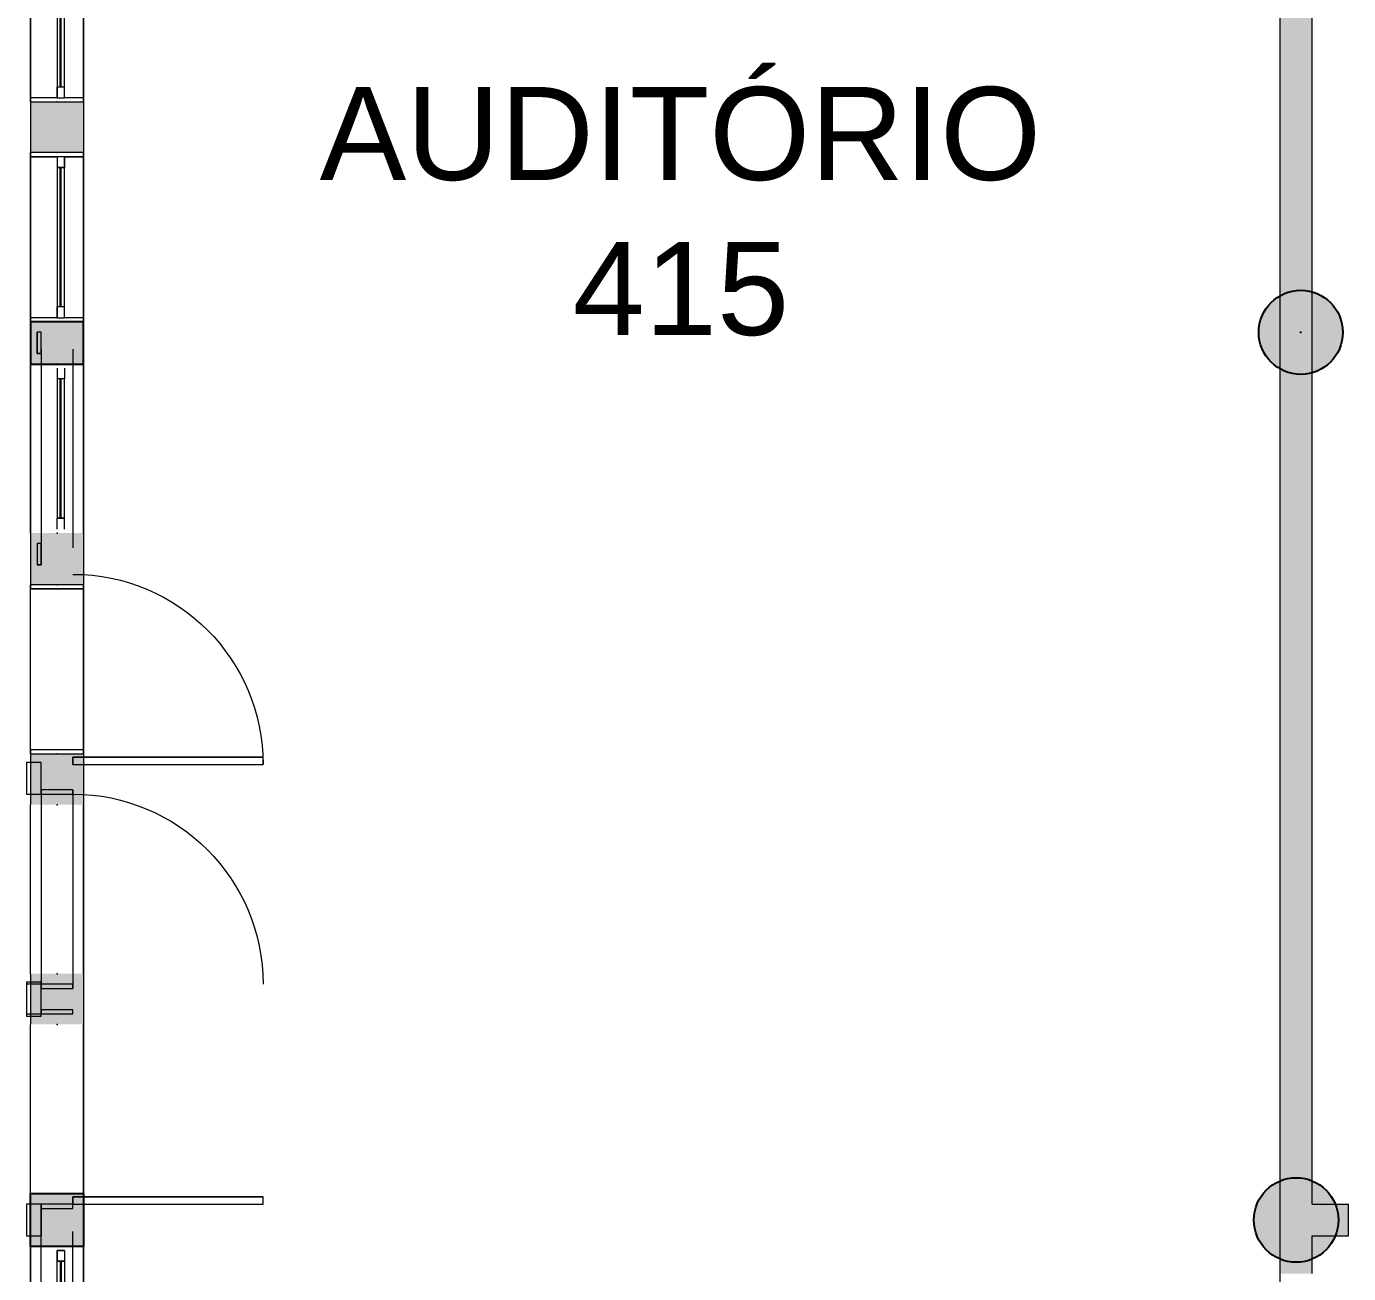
# Model space of a CAD drawing. Header units: metres. Extents: x 512 to 829, y -209 to 245.
# Drawn here: x 745.43 to 751.68, y -86.03 to -80.13 of the extents above; entities that cross this region are included whole.
import ezdxf

# ---------------------------------------------------------------- set-up
doc = ezdxf.new("R2010")
doc.units = ezdxf.units.M
doc.header["$LTSCALE"] = 0.508
doc.set_wipeout_variables(frame=1)
doc.header["$PDSIZE"] = -2
for name, color, linetype, lineweight in [('AMB-NOVOS', 10, 'Continuous', 15), ('CONTORNO', 7, 'Continuous', 15), ('None', 7, 'Continuous', 5), ('NãoImprimir', 7, 'Continuous', 5), ('Peitoris', 2, 'Continuous', 5), ('Telhado-Princ', 7, 'Continuous', 5)]:
    doc.layers.add(name, color=color, linetype=linetype, lineweight=lineweight)

# ---------------------------------------------------------------- blocks, each defined once
blk = doc.blocks.new('Grupo-855')
at = {"layer": 'CONTORNO', "color": 7, "linetype": 'Continuous', "lineweight": 5}
for points in [[(-0.55, -0.075), (-0.45, -0.075), (-0.45, -0.095), (-0.55, -0.095)], [(0.45, -0.075), (0.55, -0.075), (0.55, -0.095), (0.45, -0.095)]]:
    blk.add_lwpolyline(points, close=True, dxfattribs=at)
blk = doc.blocks.new('Grupo-854')
at = {"layer": 'CONTORNO', "color": 7, "linetype": 'Continuous', "lineweight": 9}
for p, q in [((-0.45, -0.075), (-0.55, -0.075)), ((0.45, -0.075), (0.55, -0.075))]:
    blk.add_line(p, q, dxfattribs=at)
blk = doc.blocks.new('Grupo-856')
at = {"layer": 'CONTORNO', "color": 7, "linetype": 'Continuous', "lineweight": 5}
for p, q in [((-0.55, -0.075), (-0.55, -0.095)), ((-0.45, -0.095), (-0.55, -0.095)), ((-0.45, -0.075), (-0.45, -0.095)), ((0.45, -0.075), (0.45, -0.095)), ((0.45, -0.095), (0.55, -0.095)), ((0.55, -0.075), (0.55, -0.095))]:
    blk.add_line(p, q, dxfattribs=at)
at = {"layer": 'CONTORNO', "color": 7}
for name in ['Grupo-854', 'Grupo-855']:
    blk.add_blockref(name, (0, 0), dxfattribs=at)
blk = doc.blocks.new('Grupo-857')
at = {"layer": 'CONTORNO', "color": 7, "linetype": 'Continuous', "lineweight": 9}
for p, q in [((0.47, 0.075), (-0.47, 0.075)), ((0.47, -0.075), (-0.47, -0.075))]:
    blk.add_line(p, q, dxfattribs=at)
blk = doc.blocks.new('Grupo-858')
at = {"layer": 'None', "color": 7}
blk.add_blockref('Grupo-856', (0, 0), dxfattribs=at)
at = {"color": 7, "linetype": 'Continuous', "lineweight": 5}
blk.add_wipeout([(-0.33015, 0.034925), (0.33015, 0.034925), (0.33015, 0), (-0.33015, 0)], dxfattribs=at).dxf.layer = 'None'
at = {"layer": 'None', "color": 7, "linetype": 'Continuous', "lineweight": 5}
for p, q in [((-0.38095, 0.034925), (-0.33015, 0.034925)), ((-0.38095, 0), (-0.33015, 0)), ((-0.33015, 0.034925), (-0.33015, 0)), ((0.38095, 0.034925), (0.33015, 0.034925)), ((0.33015, 0.034925), (0.33015, 0)), ((0.38095, 0), (0.33015, 0))]:
    blk.add_line(p, q, dxfattribs=at)
blk.add_lwpolyline([(-0.33015, 0.034925), (0.33015, 0.034925), (0.33015, 0), (-0.33015, 0)], close=True, dxfattribs=at)
at = {"layer": 'None', "color": 7}
blk.add_blockref('Grupo-857', (0, 0), dxfattribs=at)
blk = doc.blocks.new('Grupo-859')
at = {"color": 7, "linetype": 'Continuous', "lineweight": 9}
blk.add_wipeout([(-0.3301, 0.0181), (0.3301, 0.0181), (0.3301, 0.0168), (-0.3301, 0.0168)], dxfattribs=at).dxf.layer = 'None'
blk = doc.blocks.new('Grupo-860')
at = {"layer": 'None', "color": 7}
blk.add_blockref('Grupo-859', (0, 0), dxfattribs=at)
at = {"layer": 'None', "color": 7, "linetype": 'Continuous', "lineweight": 25}
for p, q in [((-0.3301, 0.0181), (0.3301, 0.0181)), ((-0.3301, 0.0168), (0.3301, 0.0168))]:
    blk.add_line(p, q, dxfattribs=at)
blk = doc.blocks.new('Grupo-861')
at = {"layer": 'None', "color": 7, "linetype": 'Continuous', "lineweight": 20}
for p, q in [((0.4, 0.125), (-0.4, 0.125)), ((0.4, -0.125), (-0.4, -0.125))]:
    blk.add_line(p, q, dxfattribs=at)
blk = doc.blocks.new('Window (2D)-82')
at = {"color": 7, "linetype": 'Continuous', "lineweight": 5}
blk.add_wipeout([(-0.4, 0.125), (0.4, 0.125), (0.4, -0.125), (-0.4, -0.125)], dxfattribs=at).dxf.layer = 'None'
at = {"layer": 'None', "color": 7, "linetype": 'Continuous', "lineweight": 5}
for p, q in [((-0.4, 0.125), (0.4, 0.125)), ((-0.4, -0.125), (0.4, -0.125))]:
    blk.add_line(p, q, dxfattribs=at)
at = {"layer": 'NãoImprimir', "linetype": 'Continuous'}
for p in [(-0.4, 0), (0.4, 0)]:
    blk.add_point(p, dxfattribs=at)
at = {"layer": 'None', "color": 7}
blk.add_blockref('Grupo-855', (0, 0), dxfattribs=at)
at = {"layer": 'Peitoris'}
blk.add_blockref('Grupo-858', (0, 0), dxfattribs=at)
blk.add_blockref('Grupo-860', (0, 0), dxfattribs=at)
at = {"layer": 'Telhado-Princ'}
blk.add_blockref('Grupo-861', (0, 0), dxfattribs=at)
blk = doc.blocks.new('Grupo-862')
at = {"color": 7, "linetype": 'Continuous', "lineweight": 5}
for points in [[(-0.4, 0.125), (-0.38095, 0.125), (-0.38095, -0.125), (-0.4, -0.125)], [(0.38095, 0.125), (0.4, 0.125), (0.4, -0.125), (0.38095, -0.125)]]:
    blk.add_wipeout(points, dxfattribs=at).dxf.layer = 'None'
at = {"layer": 'None', "color": 7, "linetype": 'Continuous', "lineweight": 5}
for points in [[(-0.4, 0.125), (-0.38095, 0.125), (-0.38095, -0.125), (-0.4, -0.125)], [(0.38095, 0.125), (0.4, 0.125), (0.4, -0.125), (0.38095, -0.125)]]:
    blk.add_lwpolyline(points, close=True, dxfattribs=at)
blk = doc.blocks.new('Grupo-863')
at = {"layer": 'None', "color": 7}
blk.add_blockref('Grupo-862', (0, 0), dxfattribs=at)
at = {"layer": 'None', "color": 7, "linetype": 'Continuous', "lineweight": 5}
for p, q in [((-0.4, 0.125), (-0.38095, 0.125)), ((-0.38095, 0.125), (-0.38095, -0.125)), ((0.4, 0.125), (0.38095, 0.125)), ((0.38095, 0.125), (0.38095, -0.125)), ((-0.4, -0.125), (-0.38095, -0.125)), ((0.4, -0.125), (0.38095, -0.125))]:
    blk.add_line(p, q, dxfattribs=at)
blk = doc.blocks.new('Grupo-866')
at = {"layer": 'CONTORNO', "color": 7, "linetype": 'Continuous', "lineweight": 5}
blk.add_arc((-0.45, 0.075), 0.9, 0, 90, dxfattribs=at)
blk = doc.blocks.new('Grupo-867')
at = {"layer": 'CONTORNO', "color": 7, "linetype": 'Continuous', "lineweight": 5}
blk.add_lwpolyline([(-0.45, 0.075), (-0.45, 0.975), (-0.415, 0.975), (-0.415, 0.075)], close=True, dxfattribs=at)
blk = doc.blocks.new('Grupo-868')
at = {"layer": 'CONTORNO', "color": 7, "linetype": 'Continuous', "lineweight": 5}
for p, q in [((-0.45, 0.075), (-0.45, 0.975)), ((-0.45, 0.975), (-0.415, 0.975)), ((-0.415, 0.075), (-0.415, 0.975)), ((-0.45, 0.075), (-0.415, 0.075))]:
    blk.add_line(p, q, dxfattribs=at)
at = {"layer": 'CONTORNO', "color": 7}
blk.add_blockref('Grupo-867', (0, 0), dxfattribs=at)
blk = doc.blocks.new('Grupo-869')
at = {"layer": 'Peitoris', "color": 7}
blk.add_blockref('Grupo-868', (0, 0), dxfattribs=at)
blk = doc.blocks.new('Window (2D)-83')
at = {"color": 7, "linetype": 'Continuous', "lineweight": 5}
blk.add_wipeout([(-0.4, 0.125), (0.4, 0.125), (0.4, -0.125), (-0.4, -0.125)], dxfattribs=at).dxf.layer = 'None'
at = {"layer": 'None', "color": 7}
blk.add_blockref('Grupo-863', (0, 0), dxfattribs=at)
at = {"layer": 'None', "color": 7, "linetype": 'Continuous', "lineweight": 5}
for p, q in [((-0.4, 0.125), (0.4, 0.125)), ((-0.4, -0.125), (0.4, -0.125))]:
    blk.add_line(p, q, dxfattribs=at)
at = {"layer": 'NãoImprimir', "linetype": 'Continuous'}
for p in [(-0.4, 0), (0.4, 0)]:
    blk.add_point(p, dxfattribs=at)
at = {"layer": 'Peitoris'}
for name in ['Grupo-866', 'Grupo-868']:
    blk.add_blockref(name, (0, 0), dxfattribs=at)
at = {"layer": 'Telhado-Princ'}
blk.add_blockref('Grupo-869', (0, 0), dxfattribs=at)
blk = doc.blocks.new('Grupo-871')
at = {"layer": 'CONTORNO', "color": 7, "linetype": 'Continuous', "lineweight": 5}
for points in [[(-0.47, 0.075), (-0.45, 0.075), (-0.45, -0.075), (-0.47, -0.075)], [(0.45, 0.075), (0.47, 0.075), (0.47, -0.075), (0.45, -0.075)]]:
    blk.add_lwpolyline(points, close=True, dxfattribs=at)
blk = doc.blocks.new('Grupo-874')
at = {"layer": 'CONTORNO', "color": 7, "linetype": 'Continuous', "lineweight": 5}
for points in [[(-0.6, -0.075), (-0.45, -0.075), (-0.45, -0.145), (-0.6, -0.145)], [(0.45, -0.075), (0.6, -0.075), (0.6, -0.145), (0.45, -0.145)]]:
    blk.add_lwpolyline(points, close=True, dxfattribs=at)
blk = doc.blocks.new('Grupo-876')
at = {"layer": 'CONTORNO', "color": 7, "linetype": 'Continuous', "lineweight": 9}
for p, q in [((0.47, 0.075), (-0.47, 0.075)), ((0.47, -0.075), (-0.47, -0.075))]:
    blk.add_line(p, q, dxfattribs=at)
blk = doc.blocks.new('Grupo-877')
at = {"layer": 'CONTORNO', "color": 7, "linetype": 'Continuous', "lineweight": 5}
blk.add_arc((-0.45, 0.075), 0.9, 0, 90, dxfattribs=at)
blk = doc.blocks.new('Window (2D)-84')
at = {"color": 7, "linetype": 'Continuous', "lineweight": 5}
blk.add_wipeout([(-0.4, 0.125), (0.4, 0.125), (0.4, -0.125), (-0.4, -0.125)], dxfattribs=at).dxf.layer = 'None'
at = {"layer": 'None', "color": 7, "linetype": 'Continuous', "lineweight": 5}
for p, q in [((-0.4, 0.125), (0.4, 0.125)), ((-0.4, -0.125), (0.4, -0.125))]:
    blk.add_line(p, q, dxfattribs=at)
at = {"layer": 'NãoImprimir', "linetype": 'Continuous'}
for p in [(-0.4, 0), (0.4, 0)]:
    blk.add_point(p, dxfattribs=at)
at = {"layer": 'None', "color": 7}
blk.add_blockref('Grupo-871', (0, 0), dxfattribs=at)
at = {"layer": 'Peitoris'}
for name in ['Grupo-876', 'Grupo-874']:
    blk.add_blockref(name, (0, 0), dxfattribs=at)
at = {"layer": 'Telhado-Princ'}
blk.add_blockref('Grupo-877', (0, 0), dxfattribs=at)
blk = doc.blocks.new('Grupo-878')
at = {"layer": 'CONTORNO', "color": 7, "linetype": 'Continuous', "lineweight": 5}
blk.add_lwpolyline([(-0.45, 0.075), (-0.45, 0.975), (-0.415, 0.975), (-0.415, 0.075)], close=True, dxfattribs=at)
blk = doc.blocks.new('Grupo-879')
at = {"layer": 'CONTORNO', "color": 7, "linetype": 'Continuous', "lineweight": 5}
for p, q in [((-0.45, 0.075), (-0.45, 0.975)), ((-0.45, 0.975), (-0.415, 0.975)), ((-0.415, 0.075), (-0.415, 0.975)), ((-0.45, 0.075), (-0.415, 0.075))]:
    blk.add_line(p, q, dxfattribs=at)
at = {"layer": 'CONTORNO', "color": 7}
blk.add_blockref('Grupo-878', (0, 0), dxfattribs=at)
blk = doc.blocks.new('Grupo-882')
at = {"layer": 'CONTORNO', "color": 7, "linetype": 'Continuous', "lineweight": 5}
for points in [[(-0.47, 0.075), (-0.45, 0.075), (-0.45, -0.075), (-0.47, -0.075)], [(0.45, 0.075), (0.47, 0.075), (0.47, -0.075), (0.45, -0.075)]]:
    blk.add_lwpolyline(points, close=True, dxfattribs=at)
blk = doc.blocks.new('Grupo-884')
at = {"layer": 'CONTORNO', "color": 7, "linetype": 'Continuous', "lineweight": 9}
for p, q in [((-0.45, -0.075), (-0.6, -0.075)), ((0.45, -0.075), (0.6, -0.075))]:
    blk.add_line(p, q, dxfattribs=at)
blk = doc.blocks.new('Grupo-885')
at = {"layer": 'CONTORNO', "color": 7, "linetype": 'Continuous', "lineweight": 5}
for points in [[(-0.6, -0.075), (-0.45, -0.075), (-0.45, -0.145), (-0.6, -0.145)], [(0.45, -0.075), (0.6, -0.075), (0.6, -0.145), (0.45, -0.145)]]:
    blk.add_lwpolyline(points, close=True, dxfattribs=at)
blk = doc.blocks.new('Window (2D)-85')
at = {"color": 7, "linetype": 'Continuous', "lineweight": 5}
blk.add_wipeout([(-0.4, 0.125), (0.4, 0.125), (0.4, -0.125), (-0.4, -0.125)], dxfattribs=at).dxf.layer = 'None'
at = {"layer": 'None', "color": 7, "linetype": 'Continuous', "lineweight": 5}
for p, q in [((-0.4, 0.125), (0.4, 0.125)), ((-0.4, -0.125), (0.4, -0.125))]:
    blk.add_line(p, q, dxfattribs=at)
at = {"layer": 'NãoImprimir', "linetype": 'Continuous'}
for p in [(-0.4, 0), (0.4, 0)]:
    blk.add_point(p, dxfattribs=at)
at = {"layer": 'None', "color": 7}
blk.add_blockref('Grupo-879', (0, 0), dxfattribs=at)
at = {"layer": 'Peitoris'}
for name in ['Grupo-882', 'Grupo-884']:
    blk.add_blockref(name, (0, 0), dxfattribs=at)
at = {"layer": 'Telhado-Princ'}
blk.add_blockref('Grupo-885', (0, 0), dxfattribs=at)
blk = doc.blocks.new('Grupo-887')
at = {"layer": 'CONTORNO', "color": 7, "linetype": 'Continuous', "lineweight": 9}
for p, q in [((0.47, 0.075), (-0.47, 0.075)), ((0.47, -0.075), (-0.47, -0.075))]:
    blk.add_line(p, q, dxfattribs=at)
blk = doc.blocks.new('Grupo-888')
at = {"layer": 'None', "color": 7, "linetype": 'Continuous', "lineweight": 5}
for p, q in [((-0.38095, 0.034925), (-0.38095, 0)), ((0.38095, 0.034925), (0.38095, 0))]:
    blk.add_line(p, q, dxfattribs=at)
blk = doc.blocks.new('Grupo-889')
at = {"color": 7, "linetype": 'Continuous', "lineweight": 5}
for points in [[(-0.38095, 0.034925), (-0.33015, 0.034925), (-0.33015, 0), (-0.38095, 0)], [(0.33015, 0.034925), (0.38095, 0.034925), (0.38095, 0), (0.33015, 0)]]:
    blk.add_wipeout(points, dxfattribs=at).dxf.layer = 'None'
at = {"layer": 'None', "color": 7, "linetype": 'Continuous', "lineweight": 5}
for points in [[(-0.38095, 0.034925), (-0.33015, 0.034925), (-0.33015, 0), (-0.38095, 0)], [(0.33015, 0.034925), (0.38095, 0.034925), (0.38095, 0), (0.33015, 0)]]:
    blk.add_lwpolyline(points, close=True, dxfattribs=at)
blk = doc.blocks.new('Grupo-890')
at = {"layer": 'None', "color": 7}
blk.add_blockref('Grupo-888', (0, 0), dxfattribs=at)
at = {"color": 7, "linetype": 'Continuous', "lineweight": 5}
blk.add_wipeout([(-0.33015, 0.034925), (0.33015, 0.034925), (0.33015, 0), (-0.33015, 0)], dxfattribs=at).dxf.layer = 'None'
at = {"layer": 'None', "color": 7, "linetype": 'Continuous', "lineweight": 5}
blk.add_lwpolyline([(-0.33015, 0.034925), (0.33015, 0.034925), (0.33015, 0), (-0.33015, 0)], close=True, dxfattribs=at)
at = {"layer": 'None', "color": 7}
blk.add_blockref('Grupo-889', (0, 0), dxfattribs=at)
at = {"layer": 'None', "color": 7, "linetype": 'Continuous', "lineweight": 5}
for p, q in [((-0.38095, 0.034925), (-0.33015, 0.034925)), ((-0.38095, 0), (-0.33015, 0)), ((-0.33015, 0.034925), (-0.33015, 0)), ((0.38095, 0.034925), (0.33015, 0.034925)), ((0.33015, 0.034925), (0.33015, 0)), ((0.38095, 0), (0.33015, 0))]:
    blk.add_line(p, q, dxfattribs=at)
blk = doc.blocks.new('Grupo-891')
at = {"color": 7, "linetype": 'Continuous', "lineweight": 9}
blk.add_wipeout([(-0.3301, 0.0181), (0.3301, 0.0181), (0.3301, 0.0168), (-0.3301, 0.0168)], dxfattribs=at).dxf.layer = 'None'
blk = doc.blocks.new('Grupo-892')
at = {"layer": 'None', "color": 7}
blk.add_blockref('Grupo-891', (0, 0), dxfattribs=at)
at = {"layer": 'None', "color": 7, "linetype": 'Continuous', "lineweight": 25}
for p, q in [((-0.3301, 0.0181), (0.3301, 0.0181)), ((-0.3301, 0.0168), (0.3301, 0.0168))]:
    blk.add_line(p, q, dxfattribs=at)
blk = doc.blocks.new('Grupo-893')
at = {"layer": 'None', "color": 7, "linetype": 'Continuous', "lineweight": 20}
for p, q in [((0.4, 0.125), (-0.4, 0.125)), ((0.4, -0.125), (-0.4, -0.125))]:
    blk.add_line(p, q, dxfattribs=at)
blk = doc.blocks.new('Window (2D)-86')
at = {"color": 7, "linetype": 'Continuous', "lineweight": 5}
blk.add_wipeout([(-0.4, 0.125), (0.4, 0.125), (0.4, -0.125), (-0.4, -0.125)], dxfattribs=at).dxf.layer = 'None'
at = {"layer": 'None', "color": 7, "linetype": 'Continuous', "lineweight": 5}
for p, q in [((-0.4, 0.125), (0.4, 0.125)), ((-0.4, -0.125), (0.4, -0.125))]:
    blk.add_line(p, q, dxfattribs=at)
at = {"layer": 'NãoImprimir', "linetype": 'Continuous'}
for p in [(-0.4, 0), (0.4, 0)]:
    blk.add_point(p, dxfattribs=at)
at = {"layer": 'None', "color": 7}
blk.add_blockref('Grupo-887', (0, 0), dxfattribs=at)
at = {"layer": 'Peitoris'}
blk.add_blockref('Grupo-890', (0, 0), dxfattribs=at)
blk.add_blockref('Grupo-892', (0, 0), dxfattribs=at)
at = {"layer": 'Telhado-Princ'}
blk.add_blockref('Grupo-893', (0, 0), dxfattribs=at)
blk = doc.blocks.new('Grupo-1006')
at = {"color": 7, "linetype": 'Continuous', "lineweight": 5}
for points in [[(-0.4, 0.125), (-0.38095, 0.125), (-0.38095, -0.125), (-0.4, -0.125)], [(0.38095, 0.125), (0.4, 0.125), (0.4, -0.125), (0.38095, -0.125)]]:
    blk.add_wipeout(points, dxfattribs=at).dxf.layer = 'None'
at = {"layer": 'None', "color": 7, "linetype": 'Continuous', "lineweight": 5}
for points in [[(-0.4, 0.125), (-0.38095, 0.125), (-0.38095, -0.125), (-0.4, -0.125)], [(0.38095, 0.125), (0.4, 0.125), (0.4, -0.125), (0.38095, -0.125)]]:
    blk.add_lwpolyline(points, close=True, dxfattribs=at)
blk = doc.blocks.new('Grupo-1007')
at = {"layer": 'None', "color": 7}
blk.add_blockref('Grupo-1006', (0, 0), dxfattribs=at)
at = {"layer": 'None', "color": 7, "linetype": 'Continuous', "lineweight": 5}
for p, q in [((-0.4, 0.125), (-0.38095, 0.125)), ((-0.38095, 0.125), (-0.38095, -0.125)), ((0.4, 0.125), (0.38095, 0.125)), ((0.38095, 0.125), (0.38095, -0.125)), ((-0.4, -0.125), (-0.38095, -0.125)), ((0.4, -0.125), (0.38095, -0.125))]:
    blk.add_line(p, q, dxfattribs=at)
blk = doc.blocks.new('Grupo-1008')
at = {"layer": 'None', "color": 7, "linetype": 'Continuous', "lineweight": 5}
for p, q in [((-0.38095, 0.034925), (-0.38095, 0)), ((0.38095, 0.034925), (0.38095, 0))]:
    blk.add_line(p, q, dxfattribs=at)
blk = doc.blocks.new('Grupo-1009')
at = {"color": 7, "linetype": 'Continuous', "lineweight": 5}
for points in [[(-0.38095, 0.034925), (-0.33015, 0.034925), (-0.33015, 0), (-0.38095, 0)], [(0.33015, 0.034925), (0.38095, 0.034925), (0.38095, 0), (0.33015, 0)]]:
    blk.add_wipeout(points, dxfattribs=at).dxf.layer = 'None'
at = {"layer": 'None', "color": 7, "linetype": 'Continuous', "lineweight": 5}
for points in [[(-0.38095, 0.034925), (-0.33015, 0.034925), (-0.33015, 0), (-0.38095, 0)], [(0.33015, 0.034925), (0.38095, 0.034925), (0.38095, 0), (0.33015, 0)]]:
    blk.add_lwpolyline(points, close=True, dxfattribs=at)
blk = doc.blocks.new('Grupo-1010')
at = {"layer": 'None', "color": 7}
blk.add_blockref('Grupo-1008', (0, 0), dxfattribs=at)
at = {"color": 7, "linetype": 'Continuous', "lineweight": 5}
blk.add_wipeout([(-0.33015, 0.034925), (0.33015, 0.034925), (0.33015, 0), (-0.33015, 0)], dxfattribs=at).dxf.layer = 'None'
at = {"layer": 'None', "color": 7, "linetype": 'Continuous', "lineweight": 5}
blk.add_lwpolyline([(-0.33015, 0.034925), (0.33015, 0.034925), (0.33015, 0), (-0.33015, 0)], close=True, dxfattribs=at)
at = {"layer": 'None', "color": 7}
blk.add_blockref('Grupo-1009', (0, 0), dxfattribs=at)
at = {"layer": 'None', "color": 7, "linetype": 'Continuous', "lineweight": 5}
for p, q in [((-0.38095, 0.034925), (-0.33015, 0.034925)), ((-0.38095, 0), (-0.33015, 0)), ((-0.33015, 0.034925), (-0.33015, 0)), ((0.38095, 0.034925), (0.33015, 0.034925)), ((0.33015, 0.034925), (0.33015, 0)), ((0.38095, 0), (0.33015, 0))]:
    blk.add_line(p, q, dxfattribs=at)
blk = doc.blocks.new('Grupo-1011')
at = {"color": 7, "linetype": 'Continuous', "lineweight": 9}
blk.add_wipeout([(-0.3301, 0.0181), (0.3301, 0.0181), (0.3301, 0.0168), (-0.3301, 0.0168)], dxfattribs=at).dxf.layer = 'None'
blk = doc.blocks.new('Grupo-1012')
at = {"layer": 'None', "color": 7}
blk.add_blockref('Grupo-1011', (0, 0), dxfattribs=at)
at = {"layer": 'None', "color": 7, "linetype": 'Continuous', "lineweight": 25}
for p, q in [((-0.3301, 0.0181), (0.3301, 0.0181)), ((-0.3301, 0.0168), (0.3301, 0.0168))]:
    blk.add_line(p, q, dxfattribs=at)
blk = doc.blocks.new('Grupo-1013')
at = {"layer": 'None', "color": 7, "linetype": 'Continuous', "lineweight": 20}
for p, q in [((0.4, 0.125), (-0.4, 0.125)), ((0.4, -0.125), (-0.4, -0.125))]:
    blk.add_line(p, q, dxfattribs=at)
blk = doc.blocks.new('Window (2D)-101')
at = {"color": 7, "linetype": 'Continuous', "lineweight": 5}
blk.add_wipeout([(-0.4, 0.125), (0.4, 0.125), (0.4, -0.125), (-0.4, -0.125)], dxfattribs=at).dxf.layer = 'None'
at = {"layer": 'None', "color": 7}
blk.add_blockref('Grupo-1007', (0, 0), dxfattribs=at)
at = {"layer": 'None', "color": 7, "linetype": 'Continuous', "lineweight": 5}
for p, q in [((-0.4, 0.125), (0.4, 0.125)), ((-0.4, -0.125), (0.4, -0.125))]:
    blk.add_line(p, q, dxfattribs=at)
at = {"layer": 'NãoImprimir', "linetype": 'Continuous'}
for p in [(-0.4, 0), (0.4, 0)]:
    blk.add_point(p, dxfattribs=at)
at = {"layer": 'Peitoris'}
blk.add_blockref('Grupo-1010', (0, 0), dxfattribs=at)
blk.add_blockref('Grupo-1012', (0, 0), dxfattribs=at)
at = {"layer": 'Telhado-Princ'}
blk.add_blockref('Grupo-1013', (0, 0), dxfattribs=at)
blk = doc.blocks.new('Grupo-1014')
at = {"color": 7, "linetype": 'Continuous', "lineweight": 5}
for points in [[(-0.4, 0.125), (-0.38095, 0.125), (-0.38095, -0.125), (-0.4, -0.125)], [(0.38095, 0.125), (0.4, 0.125), (0.4, -0.125), (0.38095, -0.125)]]:
    blk.add_wipeout(points, dxfattribs=at).dxf.layer = 'None'
at = {"layer": 'None', "color": 7, "linetype": 'Continuous', "lineweight": 5}
for points in [[(-0.4, 0.125), (-0.38095, 0.125), (-0.38095, -0.125), (-0.4, -0.125)], [(0.38095, 0.125), (0.4, 0.125), (0.4, -0.125), (0.38095, -0.125)]]:
    blk.add_lwpolyline(points, close=True, dxfattribs=at)
blk = doc.blocks.new('Grupo-1015')
at = {"layer": 'None', "color": 7}
blk.add_blockref('Grupo-1014', (0, 0), dxfattribs=at)
at = {"layer": 'None', "color": 7, "linetype": 'Continuous', "lineweight": 5}
for p, q in [((-0.4, 0.125), (-0.38095, 0.125)), ((-0.38095, 0.125), (-0.38095, -0.125)), ((0.4, 0.125), (0.38095, 0.125)), ((0.38095, 0.125), (0.38095, -0.125)), ((-0.4, -0.125), (-0.38095, -0.125)), ((0.4, -0.125), (0.38095, -0.125))]:
    blk.add_line(p, q, dxfattribs=at)
blk = doc.blocks.new('Grupo-1016')
at = {"layer": 'None', "color": 7, "linetype": 'Continuous', "lineweight": 5}
for p, q in [((-0.38095, 0.034925), (-0.38095, 0)), ((0.38095, 0.034925), (0.38095, 0))]:
    blk.add_line(p, q, dxfattribs=at)
blk = doc.blocks.new('Grupo-1017')
at = {"color": 7, "linetype": 'Continuous', "lineweight": 5}
for points in [[(-0.38095, 0.034925), (-0.33015, 0.034925), (-0.33015, 0), (-0.38095, 0)], [(0.33015, 0.034925), (0.38095, 0.034925), (0.38095, 0), (0.33015, 0)]]:
    blk.add_wipeout(points, dxfattribs=at).dxf.layer = 'None'
at = {"layer": 'None', "color": 7, "linetype": 'Continuous', "lineweight": 5}
for points in [[(-0.38095, 0.034925), (-0.33015, 0.034925), (-0.33015, 0), (-0.38095, 0)], [(0.33015, 0.034925), (0.38095, 0.034925), (0.38095, 0), (0.33015, 0)]]:
    blk.add_lwpolyline(points, close=True, dxfattribs=at)
blk = doc.blocks.new('Grupo-1018')
at = {"layer": 'None', "color": 7}
blk.add_blockref('Grupo-1016', (0, 0), dxfattribs=at)
at = {"color": 7, "linetype": 'Continuous', "lineweight": 5}
blk.add_wipeout([(-0.33015, 0.034925), (0.33015, 0.034925), (0.33015, 0), (-0.33015, 0)], dxfattribs=at).dxf.layer = 'None'
at = {"layer": 'None', "color": 7, "linetype": 'Continuous', "lineweight": 5}
blk.add_lwpolyline([(-0.33015, 0.034925), (0.33015, 0.034925), (0.33015, 0), (-0.33015, 0)], close=True, dxfattribs=at)
at = {"layer": 'None', "color": 7}
blk.add_blockref('Grupo-1017', (0, 0), dxfattribs=at)
at = {"layer": 'None', "color": 7, "linetype": 'Continuous', "lineweight": 5}
for p, q in [((-0.38095, 0.034925), (-0.33015, 0.034925)), ((-0.38095, 0), (-0.33015, 0)), ((-0.33015, 0.034925), (-0.33015, 0)), ((0.38095, 0.034925), (0.33015, 0.034925)), ((0.33015, 0.034925), (0.33015, 0)), ((0.38095, 0), (0.33015, 0))]:
    blk.add_line(p, q, dxfattribs=at)
blk = doc.blocks.new('Grupo-1019')
at = {"color": 7, "linetype": 'Continuous', "lineweight": 9}
blk.add_wipeout([(-0.3301, 0.0181), (0.3301, 0.0181), (0.3301, 0.0168), (-0.3301, 0.0168)], dxfattribs=at).dxf.layer = 'None'
blk = doc.blocks.new('Grupo-1020')
at = {"layer": 'None', "color": 7}
blk.add_blockref('Grupo-1019', (0, 0), dxfattribs=at)
at = {"layer": 'None', "color": 7, "linetype": 'Continuous', "lineweight": 25}
for p, q in [((-0.3301, 0.0181), (0.3301, 0.0181)), ((-0.3301, 0.0168), (0.3301, 0.0168))]:
    blk.add_line(p, q, dxfattribs=at)
blk = doc.blocks.new('Grupo-1021')
at = {"layer": 'None', "color": 7, "linetype": 'Continuous', "lineweight": 20}
for p, q in [((0.4, 0.125), (-0.4, 0.125)), ((0.4, -0.125), (-0.4, -0.125))]:
    blk.add_line(p, q, dxfattribs=at)
blk = doc.blocks.new('Window (2D)-102')
at = {"color": 7, "linetype": 'Continuous', "lineweight": 5}
blk.add_wipeout([(-0.4, 0.125), (0.4, 0.125), (0.4, -0.125), (-0.4, -0.125)], dxfattribs=at).dxf.layer = 'None'
at = {"layer": 'None', "color": 7}
blk.add_blockref('Grupo-1015', (0, 0), dxfattribs=at)
at = {"layer": 'None', "color": 7, "linetype": 'Continuous', "lineweight": 5}
for p, q in [((-0.4, 0.125), (0.4, 0.125)), ((-0.4, -0.125), (0.4, -0.125))]:
    blk.add_line(p, q, dxfattribs=at)
at = {"layer": 'NãoImprimir', "linetype": 'Continuous'}
for p in [(-0.4, 0), (0.4, 0)]:
    blk.add_point(p, dxfattribs=at)
at = {"layer": 'Peitoris'}
blk.add_blockref('Grupo-1018', (0, 0), dxfattribs=at)
blk.add_blockref('Grupo-1020', (0, 0), dxfattribs=at)
at = {"layer": 'Telhado-Princ'}
blk.add_blockref('Grupo-1021', (0, 0), dxfattribs=at)

msp = doc.modelspace()

# ---------------------------------------------------------------- hatches: boundary and pattern name
at = {"layer": 'None', "linetype": 'Continuous', "lineweight": 0}
h = msp.add_hatch(color=255, dxfattribs=at)
edge = h.paths.add_edge_path()
edge.add_arc((751.4565, -81.5742), 0.1989, 90, 180)
edge.add_arc((751.4565, -81.5742), 0.1989, 180, 270)
edge.add_line((751.4565, -81.7731), (751.4565, -81.5731))
edge.add_arc((751.4565, -81.5742), 0.00106, 0, 90, ccw=False)
edge.add_arc((751.4565, -81.5742), 0.00106, 270, 360, ccw=False)
edge.add_line((751.4565, -81.5752), (751.4565, -81.3752))
h = msp.add_hatch(color=255, dxfattribs=at)
edge = h.paths.add_edge_path()
edge.add_arc((751.4565, -81.5742), 0.1989, 270, 360)
edge.add_arc((751.4565, -81.5742), 0.1989, 0, 90)
edge.add_line((751.4565, -81.3752), (751.4565, -81.5752))
edge.add_arc((751.4565, -81.5742), 0.00106, 180, 270, ccw=False)
edge.add_arc((751.4565, -81.5742), 0.00106, 90, 180, ccw=False)
edge.add_line((751.4565, -81.5731), (751.4565, -81.7731))
h = msp.add_hatch(color=255, dxfattribs=at)
edge = h.paths.add_edge_path()
edge.add_arc((751.4345, -85.7742), 0.2, 0, 360)

# ---------------------------------------------------------------- linework, layer by layer
at = {"layer": 'None', "color": 7, "linetype": 'Continuous', "lineweight": 18}
for p, q in [((751.3595, -86.0278), (751.3595, -78.4778)), ((751.5095, -85.6992), (751.5095, -78.4778)), ((745.4455, -80.4839), (745.4455, -80.7239)), ((745.6955, -80.4839), (745.6955, -80.7239)), ((745.4455, -81.5239), (745.4455, -81.7239)), ((745.4455, -82.5239), (745.4455, -82.7692)), ((745.6955, -82.5239), (745.6955, -82.7692)), ((745.4455, -83.5692), (745.4455, -83.8092)), ((745.6955, -83.5692), (745.6955, -83.8092)), ((745.4455, -84.6092), (745.4455, -84.8492)), ((745.6955, -84.6092), (745.6955, -84.8492)), ((745.4455, -85.6492), (745.4455, -85.8992)), ((745.6955, -85.6492), (745.6955, -85.8992)), ((751.5095, -85.6992), (751.6825, -85.6992)), ((751.5095, -85.8492), (751.6825, -85.8492)), ((751.5095, -86.0278), (751.5095, -85.8492))]:
    msp.add_line(p, q, dxfattribs=at)
at = {"layer": 'None', "linetype": 'Continuous', "lineweight": 0}
msp.add_line((751.6825, -85.8492), (751.6825, -85.6992), dxfattribs=at)
at = {"layer": 'None', "color": 7, "linetype": 'Continuous', "lineweight": 5}
msp.add_lwpolyline([(745.6955, -89.8992), (751.3595, -89.8992), (751.3595, -73.2266), (745.6955, -73.2266)], close=True, dxfattribs=at)
at = {"layer": 'None', "color": 7, "linetype": 'Continuous', "lineweight": 25}
for centre, radius in [((751.4565, -81.5742), 0.1989), ((751.4565, -81.5742), 0.00106), ((751.4345, -85.7742), 0.2)]:
    msp.add_circle(centre, radius, dxfattribs=at)
at = {"layer": 'None', "color": 250, "linetype": 'Continuous'}
for points in [[(751.5095, -86.0278), (751.3595, -86.0278), (751.5095, -78.4778), (751.3595, -78.4778)], [(745.4455, -80.4839), (745.6955, -80.4839), (745.4455, -80.7239), (745.6955, -80.7239)], [(745.4455, -81.5239), (745.6955, -81.5239), (745.4455, -81.7239), (745.6955, -81.7239)], [(745.4455, -82.5239), (745.6955, -82.5239), (745.4455, -82.7692), (745.6955, -82.7692)], [(745.4455, -83.5692), (745.6955, -83.5692), (745.4455, -83.8092), (745.6955, -83.8092)], [(745.4455, -84.6092), (745.6955, -84.6092), (745.4455, -84.8492), (745.6955, -84.8492)], [(745.4455, -85.6492), (745.6955, -85.6492), (745.4455, -85.8992), (745.6955, -85.8992)], [(751.5095, -85.8492), (751.5095, -85.6992), (751.6825, -85.8492), (751.6825, -85.6992)]]:
    msp.add_solid(points, dxfattribs=at)

# ---------------------------------------------------------------- texts
at = {"layer": 'AMB-NOVOS', "linetype": 'Continuous', "lineweight": 0, "insert": (747.2541, -80.4132), "char_height": 0.44, "attachment_point": 1}
msp.add_mtext_dynamic_manual_height_columns('\\pi-0.44115;{\\fArial|b0|i0|c0|p34;AUDITÓRIO\\P\\pi0.75595;415}', width=2.505044, gutter_width=1, heights=[0], dxfattribs=at)

# ---------------------------------------------------------------- next in the draw order: block references
at = {"layer": 'None', "color": 7, "xscale": -1, "rotation": 270}
for name, p in [('Window (2D)-102', (745.5705, -80.0839)), ('Window (2D)-101', (745.5705, -81.1239)), ('Window (2D)-82', (745.5705, -82.1239)), ('Window (2D)-83', (745.5705, -83.1692))]:
    msp.add_blockref(name, p, dxfattribs=at)

# ---------------------------------------------------------------- next in the draw order: hatches: boundary and pattern name
at = {"layer": 'None', "linetype": 'Continuous', "lineweight": 0}
msp.add_hatch(color=255, dxfattribs=at).paths.add_polyline_path([(745.6955, -81.7243), (745.6955, -81.5243), (745.4455, -81.5243), (745.4455, -81.7243)])

# ---------------------------------------------------------------- next in the draw order: linework, layer by layer
at = {"layer": 'None', "color": 7, "linetype": 'Continuous', "lineweight": 25}
msp.add_lwpolyline([(745.6955, -81.7243), (745.6955, -81.5243), (745.4455, -81.5243), (745.4455, -81.7243)], close=True, dxfattribs=at)

# ---------------------------------------------------------------- next in the draw order: block references
at = {"layer": 'None', "color": 7, "xscale": -1, "rotation": 270}
msp.add_blockref('Window (2D)-84', (745.5705, -84.2092), dxfattribs=at)

# ---------------------------------------------------------------- next in the draw order: block references
msp.add_blockref('Window (2D)-85', (745.5705, -85.2492), dxfattribs=at)

# ---------------------------------------------------------------- next in the draw order: block references
at = {"layer": 'None', "color": 7, "rotation": 270}
msp.add_blockref('Window (2D)-86', (745.5705, -86.2992), dxfattribs=at)

# ---------------------------------------------------------------- next in the draw order: hatches: boundary and pattern name
at = {"layer": 'None', "linetype": 'Continuous', "lineweight": 0}
msp.add_hatch(color=255, dxfattribs=at).paths.add_polyline_path([(745.4455, -85.8992), (745.4455, -85.6492), (745.6955, -85.6492), (745.6955, -85.8992)])

# ---------------------------------------------------------------- next in the draw order: linework, layer by layer
at = {"layer": 'None', "color": 7, "linetype": 'Continuous', "lineweight": 25}
msp.add_lwpolyline([(745.4455, -85.8992), (745.4455, -85.6492), (745.6955, -85.6492), (745.6955, -85.8992)], close=True, dxfattribs=at)

doc.saveas('drawing.dxf')
